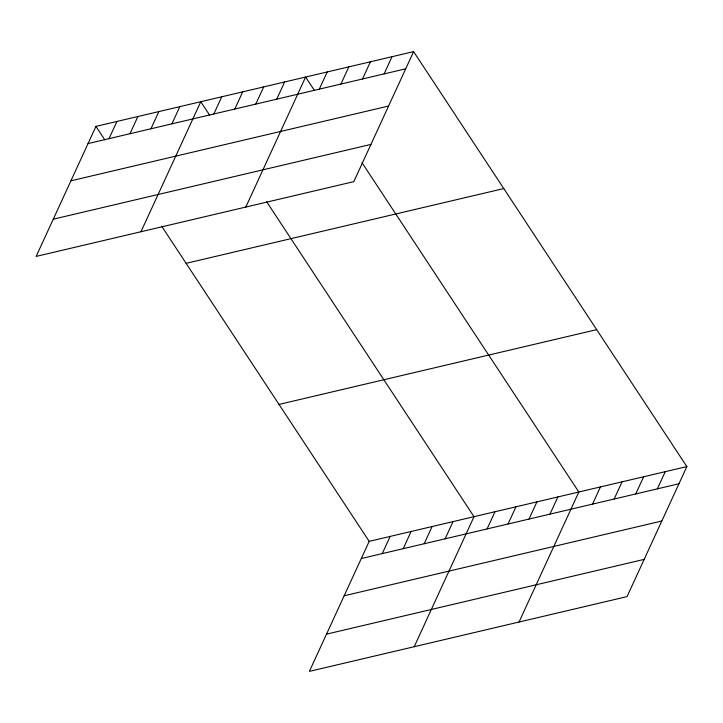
<?xml version="1.0" encoding="UTF-8"?>
<svg xmlns="http://www.w3.org/2000/svg" width="723" height="723" viewBox="0 0 723 723"><rect width="100%" height="100%" fill="white"/><g stroke="black" fill="none" stroke-linecap="round" stroke-linejoin="round"><path stroke-width="1.08" d="M413.61 51.622L95.951 126.389L36.15 256.412L353.809 181.645L413.61 51.622L686.85 466.588L627.049 596.611L309.39 671.378L369.191 541.355L686.85 466.588M109.01 138.653L116.918 121.455M129.977 133.719L137.885 116.52M150.944 128.784L158.852 111.586M171.911 123.841L179.819 106.652M140.976 231.74L200.777 101.717L209.679 115.237M213.836 113.972L221.744 96.783M234.803 109.037L242.711 91.848M255.77 104.103L263.678 86.914M276.737 99.168L284.645 81.979M245.811 207.067L305.612 77.045L314.505 90.556M319.304 89.155L327.212 71.966M340.904 84.067L348.811 66.877M362.503 78.988L370.411 61.789M384.103 73.9L392.011 56.71M382.25 553.61L390.158 536.421M403.208 548.676L411.116 531.486M424.175 543.741L432.083 526.552M445.142 538.807L453.05 521.617M414.216 646.705L474.017 516.683L266.624 201.717M487.076 528.938L494.984 511.748M508.043 524.003L515.951 506.814M529.01 519.069L536.918 501.879M549.968 514.134L557.876 496.945M519.042 622.024L578.843 492.011L361.961 162.63M592.535 504.121L600.442 486.922M614.143 499.033L622.051 481.843M635.743 493.945L643.651 476.755M657.343 488.865L665.25 471.676M88.043 143.588L405.711 68.812M70.917 180.813L388.585 106.046M53.276 219.177L370.935 144.41M186.118 263.335L503.786 188.558M279.024 404.419L596.683 329.652M361.283 558.545L678.942 483.777M344.157 595.779L661.816 521.012M326.507 634.143L644.175 559.376M95.951 126.389L104.853 139.91M161.798 226.398L369.191 541.355"/></g></svg>
